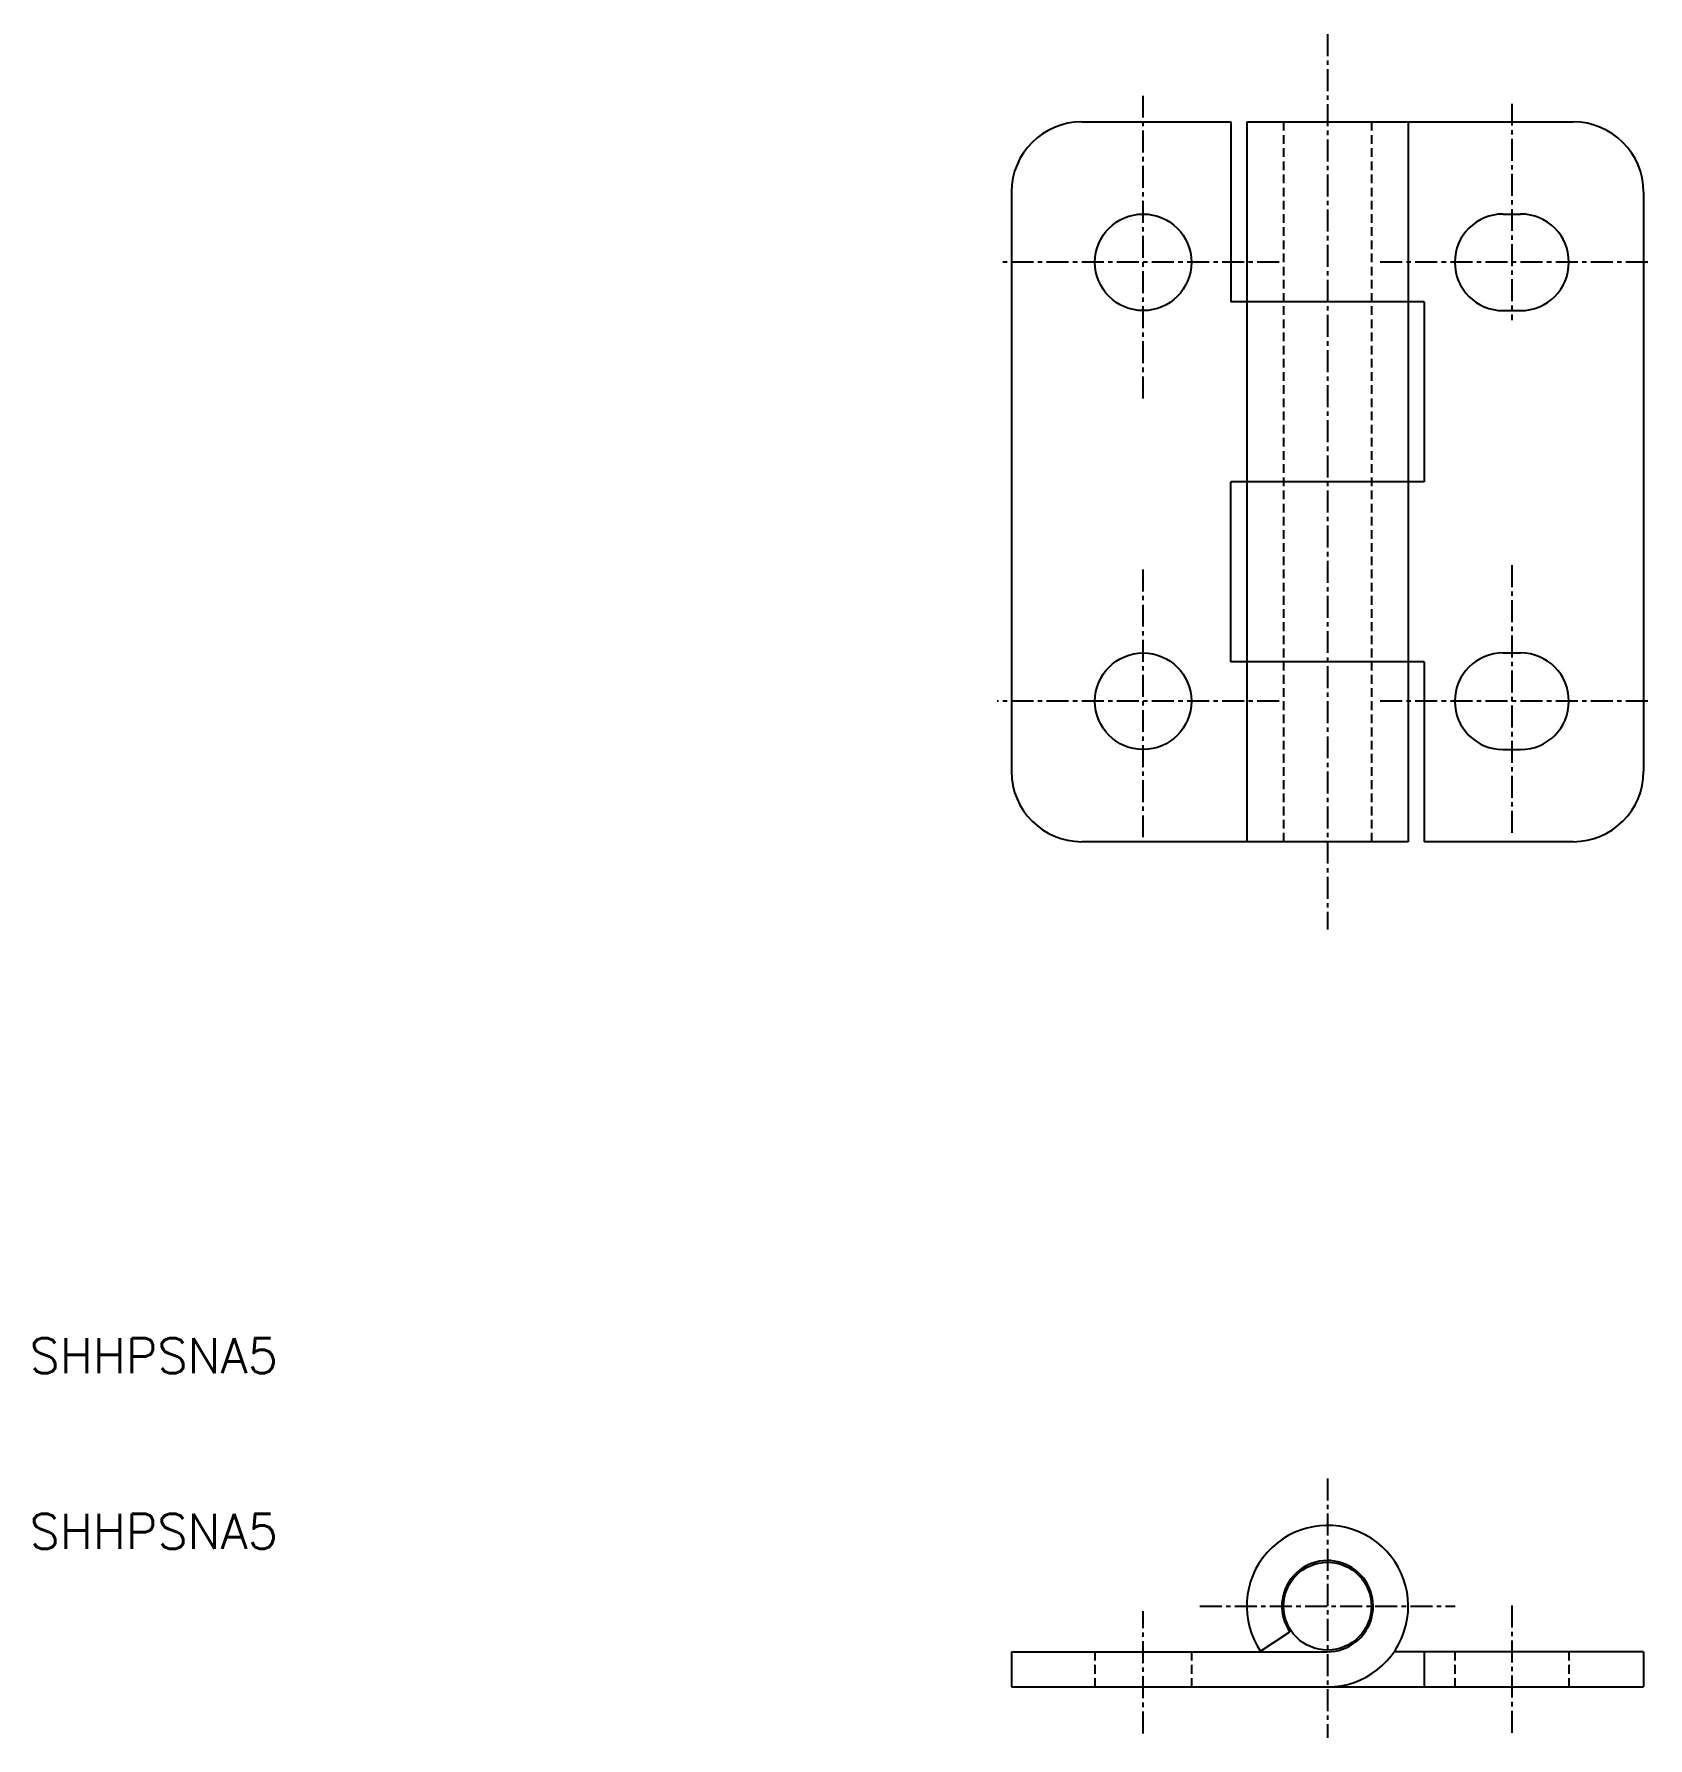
# Model space of a CAD drawing. Extents: x 10.3 to 102.2, y -0.8 to 96.3.
import ezdxf

# ---------------------------------------------------------------- set-up
doc = ezdxf.new("R2010")
doc.units = 0
doc.linetypes.add('CENTER', pattern=[2, 1.25, -0.25, 0.25, -0.25])
doc.linetypes.add('DASHED', pattern=[0.75, 0.5, -0.25])
doc.layers.get('0').update_dxf_attribs({"linetype": 'CONTINUOUS'})
doc.layers.add('CENTER', color=1, linetype='CENTER')
doc.styles.get("Standard").update_dxf_attribs({"font": 'txt.shx'})

msp = doc.modelspace()

# ---------------------------------------------------------------- linework, layer by layer
at = {"color": 7, "linetype": 'CONTINUOUS'}
for p, q in [((69.931, 91.276), (78.431, 91.276)), ((78.431, 91.276), (78.431, 81.026)), ((79.331, 91.276), (79.331, 50.276)), ((79.331, 91.276), (97.931, 91.276)), ((88.531, 91.276), (88.531, 50.276)), ((65.931, 87.276), (65.931, 54.276)), ((101.931, 87.276), (101.931, 54.276)), ((93.931, 86.026), (94.931, 86.026)), ((89.431, 81.026), (78.431, 81.026)), ((89.431, 81.026), (89.431, 70.776)), ((93.931, 80.526), (94.931, 80.526)), ((78.431, 60.526), (78.431, 70.776)), ((89.431, 70.776), (78.431, 70.776)), ((89.431, 60.526), (78.431, 60.526)), ((89.431, 60.526), (89.431, 50.276)), ((93.931, 61.026), (94.931, 61.026)), ((93.931, 55.526), (94.931, 55.526)), ((88.531, 50.276), (69.931, 50.276)), ((97.931, 50.276), (89.431, 50.276)), ((80.056, 4.132), (81.786, 5.263)), ((65.931, 4.132), (65.931, 2.132)), ((65.931, 4.132), (83.931, 4.132)), ((89.431, 4.132), (87.726, 4.132)), ((101.931, 4.132), (89.431, 4.132)), ((89.431, 4.132), (89.431, 2.132)), ((101.931, 4.132), (101.931, 2.132)), ((65.931, 2.132), (101.931, 2.132))]:
    msp.add_line(p, q, dxfattribs=at)
at = {"color": 3, "linetype": 'DASHED'}
for p, q in [((81.431, 91.276), (81.431, 50.276)), ((86.431, 91.276), (86.431, 50.276)), ((70.681, 4.132), (70.681, 2.132)), ((76.181, 4.132), (76.181, 2.132)), ((91.181, 4.132), (91.181, 2.132)), ((97.681, 4.132), (97.681, 2.132))]:
    msp.add_line(p, q, dxfattribs=at)
at = {"color": 7, "linetype": 'CONTINUOUS'}
for centre, radius in [((73.431, 83.276), 2.75), ((73.431, 58.276), 2.75), ((83.931, 6.732), 2.5)]:
    msp.add_circle(centre, radius, dxfattribs=at)
for centre, radius, start, end in [((69.931, 87.276), 4, 90, 180), ((97.931, 87.276), 4, 0, 90), ((93.931, 83.276), 2.75, 90, 270), ((94.931, 83.276), 2.75, 270, 90), ((93.931, 58.276), 2.75, 90, 270), ((94.931, 58.276), 2.75, 270, 90), ((69.931, 54.276), 4, 180, 270), ((97.931, 54.276), 4, 270, 0), ((83.931, 6.732), 4.6, 270, 214.41732), ((83.931, 6.732), 2.6, 270, 214.41732)]:
    msp.add_arc(centre, radius, start, end, dxfattribs=at)
at = {"layer": 'CENTER', "color": 1, "linetype": 'CENTER'}
for p, q in [((83.931, 96.276), (83.931, 45.276)), ((73.431, 75.526), (73.431, 92.76)), ((94.431, 92.311), (94.431, 79.976)), ((81.181, 83.276), (65.348, 83.276)), ((102.181, 83.276), (86.681, 83.276)), ((73.431, 50.526), (73.431, 66.026)), ((94.431, 66.026), (94.431, 50.526)), ((81.181, 58.276), (65.112, 58.276)), ((102.181, 58.276), (86.681, 58.276)), ((83.931, 14.004), (83.931, -0.772)), ((73.431, -0.512), (73.431, 6.44)), ((76.652, 6.732), (91.197, 6.732)), ((94.431, 6.776), (94.431, -0.512))]:
    msp.add_line(p, q, dxfattribs=at)

# ---------------------------------------------------------------- texts
at = {"color": 7, "linetype": 'CONTINUOUS'}
for p in [(10, 20), (10, 10)]:
    msp.add_text('SHHPSNA5', height=2, dxfattribs=at).set_placement(p)

doc.saveas('drawing.dxf')
